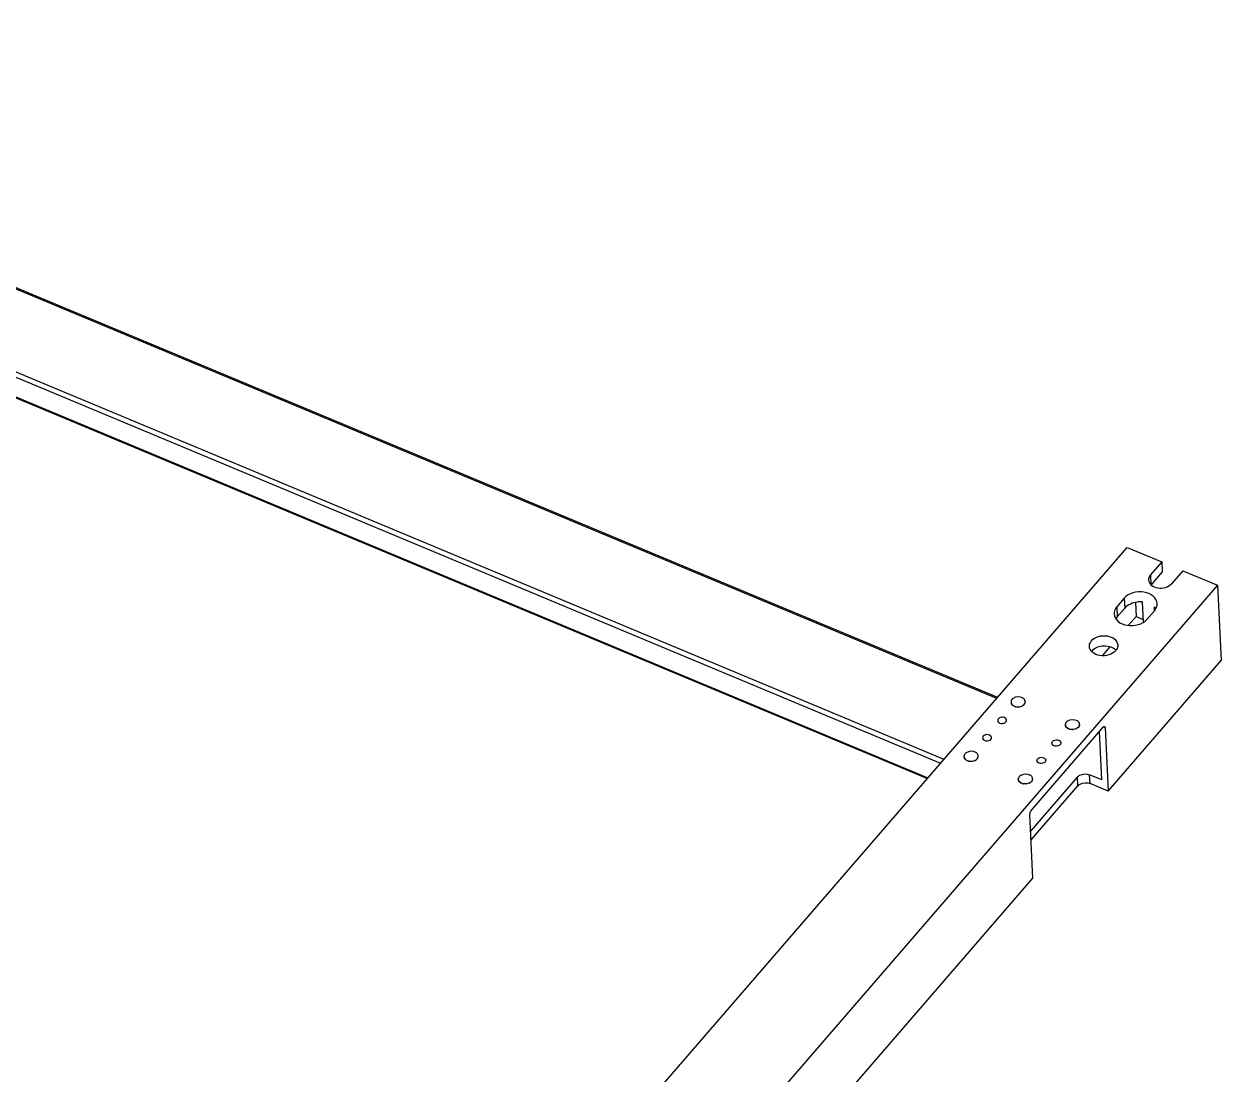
# Model space of a CAD drawing. Header units: millimetres. Extents: x 9226 to 36041, y 16031 to 21779.
# Drawn here: x 18454.4 to 18622.7, y 16849.6 to 16997.3 of the extents above; entities that cross this region are included whole.
import ezdxf

# ---------------------------------------------------------------- set-up
doc = ezdxf.new("R2010")
doc.units = ezdxf.units.MM
doc.layers.add('02___PRT_ALL_AXES', color=7, linetype='Continuous')

msp = doc.modelspace()

# ---------------------------------------------------------------- linework, layer by layer
at = {"color": 7, "linetype": 'Continuous', "lineweight": -3}
for p, q in [((18364.446, 16997.272), (18591.245, 16902.59)), ((18356.431, 16987.999), (18583.231, 16893.317)), ((18355.45, 16985.636), (18581.469, 16891.279)), ((18355.456, 16985.508), (18581.39, 16891.187)), ((18431.578, 16717.86), (18609.46, 16923.663)), ((18609.46, 16923.663), (18614.335, 16921.628)), ((18614.335, 16921.628), (18612.748, 16919.791)), ((18614.335, 16921.628), (18614.402, 16920.213)), ((18612.748, 16919.791), (18612.813, 16918.417)), ((18614.402, 16920.213), (18612.815, 16918.377)), ((18617.303, 16920.389), (18615.716, 16918.552)), ((18617.303, 16920.389), (18622.179, 16918.353)), ((18622.179, 16918.353), (18444.297, 16712.55)), ((18622.179, 16918.353), (18622.68, 16907.746)), ((18609.07, 16916.538), (18608.012, 16915.314)), ((18609.07, 16916.538), (18609.137, 16915.123)), ((18608.012, 16915.314), (18608.079, 16913.899)), ((18609.137, 16915.123), (18608.079, 16913.899)), ((18610.656, 16915.922), (18610.75, 16913.939)), ((18611.756, 16913.142), (18611.621, 16915.995)), ((18612.252, 16913.544), (18613.31, 16914.768)), ((18613.339, 16914.819), (18613.317, 16915.287)), ((18609.685, 16912.707), (18610.75, 16913.939)), ((18610.75, 16913.939), (18611.738, 16913.527)), ((18605.994, 16908.437), (18607.091, 16909.706)), ((18606.809, 16889.384), (18622.68, 16907.746)), ((18593.126, 16901.882), (18593.151, 16901.888)), ((18593.151, 16901.879), (18593.126, 16901.882)), ((18593.129, 16901.85), (18593.154, 16901.857)), ((18593.155, 16901.848), (18593.129, 16901.85)), ((18593.135, 16901.819), (18593.159, 16901.827)), ((18593.16, 16901.817), (18593.135, 16901.819)), ((18593.142, 16901.788), (18593.165, 16901.796)), ((18593.168, 16901.787), (18593.142, 16901.788)), ((18593.151, 16901.757), (18593.174, 16901.766)), ((18593.177, 16901.757), (18593.151, 16901.757)), ((18593.162, 16901.727), (18593.184, 16901.737)), ((18593.188, 16901.728), (18593.162, 16901.727)), ((18593.175, 16901.697), (18593.197, 16901.707)), ((18593.201, 16901.699), (18593.175, 16901.697)), ((18593.19, 16901.667), (18593.211, 16901.679)), ((18593.216, 16901.67), (18593.19, 16901.667)), ((18593.206, 16901.639), (18593.227, 16901.65)), ((18593.232, 16901.642), (18593.206, 16901.639)), ((18593.225, 16901.61), (18593.244, 16901.623)), ((18593.25, 16901.614), (18593.225, 16901.61)), ((18593.371, 16901.455), (18593.385, 16901.471)), ((18593.394, 16901.464), (18593.371, 16901.455)), ((18593.4, 16901.432), (18593.414, 16901.448)), ((18593.423, 16901.441), (18593.4, 16901.432)), ((18593.432, 16901.41), (18593.444, 16901.427)), ((18593.454, 16901.42), (18593.432, 16901.41)), ((18593.808, 16901.253), (18593.81, 16901.272)), ((18593.822, 16901.269), (18593.808, 16901.253)), ((18593.85, 16901.244), (18593.851, 16901.263)), ((18594.248, 16901.226), (18594.239, 16901.243)), ((18594.252, 16901.244), (18594.248, 16901.226)), ((18594.292, 16901.23), (18594.282, 16901.247)), ((18594.296, 16901.249), (18594.292, 16901.23)), ((18594.67, 16901.333), (18594.651, 16901.345)), ((18594.663, 16901.35), (18594.67, 16901.333)), ((18594.708, 16901.35), (18594.688, 16901.362)), ((18594.7, 16901.368), (18594.708, 16901.35)), ((18594.977, 16901.568), (18594.994, 16901.554)), ((18595.018, 16901.581), (18594.993, 16901.586)), ((18595.001, 16901.594), (18595.018, 16901.581)), ((18595.166, 16901.881), (18595.14, 16901.877)), ((18595.142, 16901.887), (18595.166, 16901.881)), ((18595.17, 16901.912), (18595.145, 16901.908)), ((18595.146, 16901.918), (18595.17, 16901.912)), ((18595.148, 16901.979), (18595.173, 16901.975)), ((18595.148, 16901.949), (18595.173, 16901.944)), ((18595.173, 16901.944), (18595.148, 16901.939)), ((18595.173, 16901.975), (18595.149, 16901.97)), ((18596.054, 16886.748), (18606.106, 16898.377)), ((18600.758, 16898.696), (18600.782, 16898.702)), ((18600.783, 16898.693), (18600.758, 16898.696)), ((18600.761, 16898.664), (18600.785, 16898.671)), ((18600.787, 16898.662), (18600.761, 16898.664)), ((18600.766, 16898.633), (18600.79, 16898.641)), ((18600.792, 16898.631), (18600.766, 16898.633)), ((18600.774, 16898.602), (18600.797, 16898.61)), ((18600.799, 16898.601), (18600.774, 16898.602)), ((18600.783, 16898.571), (18600.806, 16898.58)), ((18600.809, 16898.571), (18600.783, 16898.571)), ((18600.794, 16898.541), (18600.816, 16898.551)), ((18600.82, 16898.542), (18600.794, 16898.541)), ((18600.807, 16898.511), (18600.828, 16898.521)), ((18600.832, 16898.513), (18600.807, 16898.511)), ((18600.821, 16898.482), (18600.842, 16898.493)), ((18600.847, 16898.484), (18600.821, 16898.482)), ((18600.838, 16898.453), (18600.858, 16898.464)), ((18600.864, 16898.456), (18600.838, 16898.453)), ((18600.856, 16898.424), (18600.876, 16898.437)), ((18600.882, 16898.428), (18600.856, 16898.424)), ((18601.002, 16898.269), (18601.017, 16898.285)), ((18601.026, 16898.278), (18601.002, 16898.269)), ((18601.032, 16898.246), (18601.046, 16898.262)), ((18601.055, 16898.255), (18601.032, 16898.246)), ((18601.063, 16898.224), (18601.076, 16898.241)), ((18601.085, 16898.234), (18601.063, 16898.224)), ((18601.439, 16898.067), (18601.441, 16898.086)), ((18601.454, 16898.083), (18601.439, 16898.067)), ((18601.482, 16898.058), (18601.483, 16898.077)), ((18601.88, 16898.04), (18601.871, 16898.057)), ((18601.884, 16898.058), (18601.88, 16898.04)), ((18601.924, 16898.045), (18601.914, 16898.061)), ((18601.927, 16898.063), (18601.924, 16898.045)), ((18602.301, 16898.147), (18602.283, 16898.159)), ((18602.294, 16898.164), (18602.301, 16898.147)), ((18602.339, 16898.164), (18602.32, 16898.176)), ((18602.331, 16898.182), (18602.339, 16898.164)), ((18602.609, 16898.382), (18602.625, 16898.368)), ((18602.65, 16898.396), (18602.625, 16898.4)), ((18602.632, 16898.408), (18602.65, 16898.396)), ((18602.798, 16898.695), (18602.772, 16898.691)), ((18602.774, 16898.701), (18602.798, 16898.695)), ((18602.802, 16898.726), (18602.777, 16898.722)), ((18602.778, 16898.732), (18602.802, 16898.726)), ((18602.805, 16898.758), (18602.779, 16898.753)), ((18602.78, 16898.793), (18602.805, 16898.789)), ((18602.805, 16898.789), (18602.78, 16898.784)), ((18602.78, 16898.763), (18602.805, 16898.758)), ((18605.903, 16890.976), (18605.582, 16897.771)), ((18606.387, 16898.33), (18606.13, 16898.437)), ((18606.387, 16898.33), (18606.809, 16889.384)), ((18586.513, 16894.231), (18586.538, 16894.237)), ((18586.539, 16894.228), (18586.513, 16894.231)), ((18586.517, 16894.2), (18586.541, 16894.207)), ((18586.542, 16894.197), (18586.517, 16894.2)), ((18586.522, 16894.168), (18586.546, 16894.176)), ((18586.548, 16894.167), (18586.522, 16894.168)), ((18586.529, 16894.137), (18586.553, 16894.146)), ((18586.555, 16894.137), (18586.529, 16894.137)), ((18586.538, 16894.107), (18586.561, 16894.116)), ((18586.564, 16894.107), (18586.538, 16894.107)), ((18586.549, 16894.076), (18586.572, 16894.086)), ((18586.575, 16894.077), (18586.549, 16894.076)), ((18586.562, 16894.046), (18586.584, 16894.057)), ((18586.588, 16894.048), (18586.562, 16894.046)), ((18586.577, 16894.017), (18586.598, 16894.028)), ((18586.603, 16894.019), (18586.577, 16894.017)), ((18586.594, 16893.988), (18586.614, 16894)), ((18586.619, 16893.991), (18586.594, 16893.988)), ((18586.612, 16893.959), (18586.632, 16893.972)), ((18586.638, 16893.963), (18586.612, 16893.959)), ((18586.758, 16893.804), (18586.773, 16893.82)), ((18586.781, 16893.813), (18586.758, 16893.804)), ((18586.788, 16893.782), (18586.801, 16893.797)), ((18586.811, 16893.791), (18586.788, 16893.782)), ((18586.819, 16893.76), (18586.832, 16893.776)), ((18586.841, 16893.77), (18586.819, 16893.76)), ((18587.195, 16893.603), (18587.197, 16893.621)), ((18587.21, 16893.618), (18587.195, 16893.603)), ((18587.238, 16893.594), (18587.238, 16893.612)), ((18587.635, 16893.575), (18587.626, 16893.592)), ((18587.64, 16893.593), (18587.635, 16893.575)), ((18587.68, 16893.58), (18587.67, 16893.596)), ((18587.683, 16893.598), (18587.68, 16893.58)), ((18588.057, 16893.682), (18588.038, 16893.694)), ((18588.05, 16893.7), (18588.057, 16893.682)), ((18588.095, 16893.7), (18588.076, 16893.711)), ((18588.087, 16893.717), (18588.095, 16893.7)), ((18588.364, 16893.917), (18588.381, 16893.904)), ((18588.406, 16893.931), (18588.381, 16893.936)), ((18588.388, 16893.944), (18588.406, 16893.931)), ((18588.553, 16894.23), (18588.528, 16894.227)), ((18588.529, 16894.236), (18588.553, 16894.23)), ((18588.558, 16894.261), (18588.532, 16894.258)), ((18588.533, 16894.267), (18588.558, 16894.261)), ((18588.535, 16894.298), (18588.56, 16894.293)), ((18588.56, 16894.293), (18588.535, 16894.288)), ((18588.536, 16894.329), (18588.561, 16894.325)), ((18588.561, 16894.325), (18588.536, 16894.319)), ((18594.145, 16891.045), (18594.17, 16891.051)), ((18594.17, 16891.042), (18594.145, 16891.045)), ((18594.148, 16891.014), (18594.173, 16891.021)), ((18594.174, 16891.011), (18594.148, 16891.014)), ((18594.154, 16890.982), (18594.177, 16890.99)), ((18594.179, 16890.981), (18594.154, 16890.982)), ((18595.916, 16883.761), (18602.486, 16891.361)), ((18596.185, 16891.044), (18596.159, 16891.041)), ((18596.161, 16891.05), (18596.185, 16891.044)), ((18596.189, 16891.076), (18596.164, 16891.072)), ((18596.165, 16891.081), (18596.189, 16891.076)), ((18596.167, 16891.143), (18596.192, 16891.139)), ((18596.192, 16891.139), (18596.167, 16891.133)), ((18596.167, 16891.112), (18596.192, 16891.107)), ((18596.192, 16891.107), (18596.167, 16891.102)), ((18602.544, 16890.124), (18602.486, 16891.361)), ((18605.903, 16890.976), (18604.207, 16891.684)), ((18604.265, 16890.446), (18604.207, 16891.684)), ((18594.161, 16890.951), (18594.184, 16890.96)), ((18594.187, 16890.951), (18594.161, 16890.951)), ((18594.17, 16890.921), (18594.193, 16890.93)), ((18594.196, 16890.921), (18594.17, 16890.921)), ((18594.181, 16890.89), (18594.203, 16890.9)), ((18594.207, 16890.891), (18594.181, 16890.89)), ((18594.194, 16890.86), (18594.216, 16890.871)), ((18594.22, 16890.862), (18594.194, 16890.86)), ((18594.209, 16890.831), (18594.23, 16890.842)), ((18594.234, 16890.833), (18594.209, 16890.831)), ((18594.225, 16890.802), (18594.246, 16890.814)), ((18594.251, 16890.805), (18594.225, 16890.802)), ((18594.244, 16890.774), (18594.263, 16890.786)), ((18594.269, 16890.777), (18594.244, 16890.774)), ((18594.389, 16890.618), (18594.404, 16890.634)), ((18594.413, 16890.627), (18594.389, 16890.618)), ((18594.419, 16890.596), (18594.433, 16890.611)), ((18594.442, 16890.605), (18594.419, 16890.596)), ((18594.45, 16890.574), (18594.463, 16890.59)), ((18594.473, 16890.584), (18594.45, 16890.574)), ((18594.827, 16890.417), (18594.829, 16890.435)), ((18594.841, 16890.432), (18594.827, 16890.417)), ((18594.869, 16890.408), (18594.87, 16890.426)), ((18595.267, 16890.389), (18595.258, 16890.406)), ((18595.271, 16890.407), (18595.267, 16890.389)), ((18595.311, 16890.394), (18595.301, 16890.41)), ((18595.314, 16890.412), (18595.311, 16890.394)), ((18595.689, 16890.496), (18595.67, 16890.509)), ((18595.682, 16890.514), (18595.689, 16890.496)), ((18595.727, 16890.514), (18595.707, 16890.525)), ((18595.719, 16890.531), (18595.727, 16890.514)), ((18595.975, 16882.523), (18602.544, 16890.124)), ((18595.996, 16890.731), (18596.013, 16890.718)), ((18596.037, 16890.745), (18596.012, 16890.75)), ((18596.019, 16890.758), (18596.037, 16890.745)), ((18606.809, 16889.384), (18604.265, 16890.446)), ((18596.229, 16877.143), (18595.807, 16886.089)), ((18469.926, 16731.015), (18596.229, 16877.143))]:
    msp.add_line(p, q, dxfattribs=at)
for centre, radius, start, end in [((18593.649, 16901.921), 0.499, 182.70362, 183.76088), ((18593.65, 16901.921), 0.5, 184.8492, 187.29639), ((18593.654, 16901.921), 0.504, 188.38093, 190.81467), ((18593.661, 16901.923), 0.511, 191.8912, 194.30267), ((18593.67, 16901.925), 0.521, 195.36738, 197.74841), ((18593.682, 16901.929), 0.534, 198.79784, 201.14111), ((18593.697, 16901.935), 0.549, 202.1722, 204.47138), ((18593.711, 16901.941), 0.565, 205.47861, 206.83612), ((18593.717, 16901.945), 0.572, 206.83527, 207.72776), ((18593.732, 16901.953), 0.588, 208.7186, 210.91499), ((18593.752, 16901.965), 0.612, 211.8776, 214.01752), ((18593.773, 16901.979), 0.638, 214.95446, 217.03592), ((18593.89, 16902.091), 0.8, 229.05897, 230.84816), ((18593.914, 16902.12), 0.838, 231.6298, 233.36487), ((18593.937, 16902.152), 0.877, 234.12298, 235.80633), ((18593.959, 16902.185), 0.917, 236.54202, 238.17627), ((18593.98, 16902.219), 0.957, 238.89076, 240.47866), ((18594, 16902.255), 0.998, 241.17321, 242.71763), ((18594.076, 16902.435), 1.193, 251.73773, 253.1084), ((18594.086, 16902.469), 1.228, 253.71038, 255.05484), ((18594.094, 16902.5), 1.261, 255.6458, 256.96677), ((18594.101, 16902.53), 1.292, 257.5479, 258.84803), ((18594.106, 16902.557), 1.319, 259.42051, 260.70241), ((18594.116, 16902.651), 1.414, 273.77358, 274.99767), ((18594.116, 16902.647), 1.41, 275.54156, 276.02699), ((18594.116, 16902.644), 1.407, 276.02689, 276.76898), ((18594.118, 16902.636), 1.398, 277.31431, 278.54755), ((18594.12, 16902.622), 1.385, 279.09621, 280.33757), ((18594.161, 16902.475), 1.232, 290.16876, 291.51087), ((18594.174, 16902.443), 1.197, 292.11175, 293.47981), ((18594.188, 16902.412), 1.163, 294.09372, 295.22009), ((18594.194, 16902.4), 1.15, 295.2217, 295.49213), ((18594.206, 16902.375), 1.122, 296.11598, 297.54432), ((18594.224, 16902.34), 1.082, 298.18534, 299.64813), ((18594.244, 16902.305), 1.042, 300.30508, 301.80523), ((18594.266, 16902.271), 1.002, 302.47941, 304.01984), ((18594.338, 16902.174), 0.881, 309.37205, 311.05061), ((18594.364, 16902.145), 0.842, 311.80653, 313.53657), ((18594.39, 16902.117), 0.804, 314.31592, 316.09986), ((18594.411, 16902.098), 0.776, 316.90799, 317.51696), ((18594.42, 16902.089), 0.763, 317.51532, 318.74638), ((18594.443, 16902.069), 0.733, 319.57273, 321.47043), ((18594.469, 16902.049), 0.7, 322.32554, 324.28222), ((18594.614, 16901.974), 0.535, 343.94598, 346.28531), ((18594.626, 16901.971), 0.522, 347.33311, 349.71085), ((18594.634, 16901.969), 0.515, 350.77638, 351.22984), ((18594.637, 16901.969), 0.512, 351.22848, 353.18406), ((18594.644, 16901.968), 0.505, 354.25872, 356.69071), ((18594.65, 16901.968), 0.499, 1.30915, 2.70358), ((18594.648, 16901.968), 0.5, 357.77466, 0.22096), ((18601.28, 16898.735), 0.499, 182.70362, 183.76088), ((18601.281, 16898.735), 0.5, 184.8492, 187.29639), ((18601.286, 16898.735), 0.504, 188.38093, 190.81467), ((18601.292, 16898.737), 0.511, 191.8912, 194.30267), ((18601.302, 16898.739), 0.521, 195.36738, 197.74841), ((18601.314, 16898.743), 0.534, 198.79784, 201.14111), ((18601.328, 16898.749), 0.549, 202.1722, 204.47138), ((18601.342, 16898.756), 0.565, 205.47862, 206.84243), ((18601.348, 16898.759), 0.572, 206.84156, 207.72775), ((18601.363, 16898.767), 0.588, 208.7186, 210.91499), ((18601.383, 16898.779), 0.612, 211.8776, 214.01752), ((18601.405, 16898.794), 0.638, 214.95446, 217.03592), ((18601.522, 16898.905), 0.8, 229.05897, 230.84816), ((18601.546, 16898.935), 0.838, 231.6298, 233.36487), ((18601.569, 16898.966), 0.877, 234.12298, 235.80633), ((18601.591, 16898.999), 0.917, 236.54202, 238.17627), ((18601.612, 16899.033), 0.957, 238.89076, 240.47866), ((18601.632, 16899.069), 0.998, 241.17321, 242.71763), ((18601.708, 16899.249), 1.193, 251.73773, 253.1084), ((18601.718, 16899.283), 1.228, 253.71038, 255.05484), ((18601.726, 16899.315), 1.261, 255.6458, 256.96677), ((18601.733, 16899.344), 1.292, 257.5479, 258.84803), ((18601.738, 16899.371), 1.319, 259.42051, 260.70241), ((18601.747, 16899.465), 1.414, 273.77358, 274.99767), ((18601.748, 16899.461), 1.41, 275.54156, 276.02977), ((18601.748, 16899.458), 1.407, 276.02968, 276.76898), ((18601.749, 16899.45), 1.398, 277.31431, 278.54755), ((18601.751, 16899.436), 1.385, 279.09621, 280.33757), ((18601.793, 16899.289), 1.232, 290.16876, 291.51087), ((18601.806, 16899.257), 1.197, 292.11175, 293.47981), ((18601.82, 16899.226), 1.163, 294.0937, 295.22513), ((18601.825, 16899.214), 1.149, 295.22676, 295.49214), ((18601.837, 16899.189), 1.122, 296.11598, 297.54432), ((18601.856, 16899.154), 1.082, 298.18534, 299.64813), ((18601.876, 16899.119), 1.042, 300.30508, 301.80523), ((18601.898, 16899.085), 1.002, 302.47941, 304.01984), ((18601.97, 16898.988), 0.881, 309.37205, 311.05061), ((18601.996, 16898.959), 0.842, 311.80653, 313.53657), ((18602.022, 16898.931), 0.804, 314.31592, 316.09986), ((18602.042, 16898.912), 0.776, 316.90799, 317.51696), ((18602.051, 16898.903), 0.763, 317.51532, 318.74638), ((18602.075, 16898.884), 0.733, 319.57273, 321.47043), ((18602.1, 16898.863), 0.7, 322.32554, 324.28222), ((18602.245, 16898.788), 0.535, 343.94598, 346.28531), ((18602.258, 16898.785), 0.522, 347.33311, 349.71085), ((18602.269, 16898.783), 0.512, 351.24568, 353.18409), ((18602.266, 16898.783), 0.515, 350.77638, 351.24701), ((18602.275, 16898.782), 0.505, 354.25872, 356.69071), ((18602.281, 16898.782), 0.499, 1.30915, 2.70358), ((18602.28, 16898.782), 0.5, 357.77466, 0.22096), ((18588.037, 16894.317), 0.499, 1.30915, 2.70358), ((18587.036, 16894.27), 0.499, 182.70362, 183.76088), ((18587.037, 16894.27), 0.5, 184.8492, 187.29639), ((18587.041, 16894.271), 0.504, 188.38093, 190.81467), ((18587.048, 16894.272), 0.511, 191.8912, 194.30267), ((18587.058, 16894.275), 0.521, 195.36738, 197.74841), ((18587.07, 16894.279), 0.534, 198.79784, 201.14111), ((18587.084, 16894.284), 0.549, 202.1722, 204.47138), ((18587.098, 16894.291), 0.565, 205.47861, 206.83612), ((18587.104, 16894.294), 0.572, 206.83527, 207.72776), ((18587.119, 16894.302), 0.588, 208.7186, 210.91499), ((18587.139, 16894.314), 0.612, 211.8776, 214.01752), ((18587.16, 16894.329), 0.638, 214.95446, 217.03592), ((18587.278, 16894.44), 0.8, 229.05897, 230.84816), ((18587.301, 16894.47), 0.838, 231.6298, 233.36487), ((18587.324, 16894.501), 0.877, 234.12298, 235.80633), ((18587.347, 16894.534), 0.917, 236.54202, 238.17627), ((18587.368, 16894.569), 0.957, 238.89076, 240.47866), ((18587.388, 16894.604), 0.998, 241.17321, 242.71763), ((18587.463, 16894.784), 1.193, 251.73773, 253.1084), ((18587.473, 16894.818), 1.228, 253.71038, 255.05484), ((18587.482, 16894.85), 1.261, 255.6458, 256.96677), ((18587.488, 16894.879), 1.292, 257.5479, 258.84803), ((18587.494, 16894.907), 1.319, 259.42051, 260.70241), ((18587.503, 16895.001), 1.414, 273.77358, 274.99767), ((18587.503, 16894.996), 1.41, 275.54156, 276.02699), ((18587.504, 16894.994), 1.407, 276.02689, 276.76898), ((18587.505, 16894.985), 1.398, 277.31431, 278.54755), ((18587.507, 16894.971), 1.385, 279.09621, 280.33757), ((18587.549, 16894.825), 1.232, 290.16876, 291.51087), ((18587.562, 16894.792), 1.197, 292.11175, 293.47981), ((18587.575, 16894.761), 1.163, 294.09372, 295.22009), ((18587.581, 16894.749), 1.15, 295.2217, 295.49213), ((18587.593, 16894.724), 1.122, 296.11598, 297.54432), ((18587.612, 16894.689), 1.082, 298.18534, 299.64813), ((18587.632, 16894.655), 1.042, 300.30508, 301.80523), ((18587.653, 16894.62), 1.002, 302.47941, 304.01984), ((18587.725, 16894.523), 0.881, 309.37205, 311.05061), ((18587.751, 16894.494), 0.842, 311.80653, 313.53657), ((18587.778, 16894.467), 0.804, 314.31592, 316.09986), ((18587.798, 16894.447), 0.776, 316.90799, 317.51696), ((18587.807, 16894.439), 0.763, 317.51532, 318.74638), ((18587.83, 16894.419), 0.733, 319.57273, 321.47043), ((18587.856, 16894.399), 0.7, 322.32554, 324.28222), ((18588.001, 16894.323), 0.535, 343.94598, 346.28531), ((18588.014, 16894.32), 0.522, 347.33311, 349.71085), ((18588.021, 16894.319), 0.515, 350.77638, 351.22984), ((18588.024, 16894.318), 0.512, 351.22848, 353.18406), ((18588.031, 16894.318), 0.505, 354.25872, 356.69071), ((18588.035, 16894.317), 0.5, 357.77466, 0.22096), ((18594.667, 16891.084), 0.499, 182.70362, 183.76088), ((18594.669, 16891.084), 0.5, 184.8492, 187.29639), ((18594.673, 16891.085), 0.504, 188.38093, 190.81467), ((18594.68, 16891.086), 0.511, 191.8912, 194.30267), ((18595.633, 16891.137), 0.535, 343.94598, 346.28531), ((18595.645, 16891.134), 0.522, 347.33311, 349.71085), ((18595.653, 16891.133), 0.515, 350.77638, 351.24701), ((18595.656, 16891.132), 0.512, 351.24568, 353.18409), ((18595.663, 16891.132), 0.505, 354.25872, 356.69071), ((18595.669, 16891.131), 0.499, 1.30915, 2.70358), ((18595.667, 16891.131), 0.5, 357.77466, 0.22096), ((18594.689, 16891.089), 0.521, 195.36738, 197.74841), ((18594.701, 16891.093), 0.534, 198.79784, 201.14111), ((18594.716, 16891.098), 0.549, 202.1722, 204.47138), ((18594.73, 16891.105), 0.565, 205.47862, 206.84243), ((18594.736, 16891.108), 0.572, 206.84156, 207.72775), ((18594.75, 16891.116), 0.588, 208.7186, 210.91499), ((18594.77, 16891.128), 0.612, 211.8776, 214.01752), ((18594.792, 16891.143), 0.638, 214.95446, 217.03592), ((18594.909, 16891.254), 0.8, 229.05897, 230.84816), ((18594.933, 16891.284), 0.838, 231.6298, 233.36487), ((18594.956, 16891.315), 0.877, 234.12298, 235.80633), ((18594.978, 16891.348), 0.917, 236.54202, 238.17627), ((18594.999, 16891.383), 0.957, 238.89076, 240.47866), ((18595.019, 16891.418), 0.998, 241.17321, 242.71763), ((18595.095, 16891.598), 1.193, 251.73773, 253.1084), ((18595.105, 16891.632), 1.228, 253.71038, 255.05484), ((18595.113, 16891.664), 1.261, 255.6458, 256.96677), ((18595.12, 16891.694), 1.292, 257.5479, 258.84803), ((18595.125, 16891.721), 1.319, 259.42051, 260.70241), ((18595.135, 16891.815), 1.414, 273.77358, 274.99767), ((18595.135, 16891.81), 1.41, 275.54156, 276.02977), ((18595.135, 16891.808), 1.407, 276.02968, 276.76898), ((18595.136, 16891.799), 1.398, 277.31431, 278.54755), ((18595.139, 16891.786), 1.385, 279.09621, 280.33757), ((18595.18, 16891.639), 1.232, 290.16876, 291.51087), ((18595.193, 16891.606), 1.197, 292.11175, 293.47981), ((18595.207, 16891.575), 1.163, 294.0937, 295.22513), ((18595.213, 16891.563), 1.149, 295.22676, 295.49214), ((18595.225, 16891.538), 1.122, 296.11598, 297.54432), ((18595.243, 16891.503), 1.082, 298.18534, 299.64813), ((18595.263, 16891.469), 1.042, 300.30508, 301.80523), ((18595.285, 16891.434), 1.002, 302.47941, 304.01984), ((18595.357, 16891.337), 0.881, 309.37205, 311.05061), ((18595.383, 16891.308), 0.842, 311.80653, 313.53657), ((18595.409, 16891.281), 0.804, 314.31592, 316.09986), ((18595.429, 16891.261), 0.776, 316.90799, 317.51696), ((18595.439, 16891.253), 0.763, 317.51532, 318.74638), ((18595.462, 16891.233), 0.733, 319.57273, 321.47043), ((18595.488, 16891.213), 0.7, 322.32554, 324.28222)]:
    msp.add_arc(centre, radius, start, end, dxfattribs=at)
for points, knots in [([(18612.748, 16919.791), (18612.704, 16919.74), (18612.553, 16919.537), (18612.475, 16919.275), (18612.484, 16919.089)], [0, 0, 0, 0, 0.2670869, 1, 1, 1, 1]), ([(18612.484, 16919.089), (18612.497, 16918.819), (18612.851, 16918.236), (18613.804, 16917.89), (18614.853, 16917.946), (18615.501, 16918.303), (18615.716, 16918.552)], [0, 0, 0, 0, 0.2082914, 0.4651937, 0.7465211, 1, 1, 1, 1]), ([(18613.688, 16915.771), (18613.669, 16916.157), (18613.163, 16916.989), (18611.802, 16917.484), (18610.303, 16917.404), (18609.378, 16916.894), (18609.07, 16916.538)], [0, 0, 0, 0, 0.2083059, 0.4651941, 0.7465445, 1, 1, 1, 1]), ([(18608.012, 16915.314), (18607.949, 16915.24), (18607.733, 16914.95), (18607.623, 16914.576), (18607.635, 16914.311)], [0, 0, 0, 0, 0.2673484, 1, 1, 1, 1]), ([(18611.621, 16915.995), (18611.381, 16916.014), (18610.492, 16915.996), (18609.564, 16915.617), (18609.137, 16915.123)], [0, 0, 0, 0, 0.2692552, 1, 1, 1, 1]), ([(18613.31, 16914.768), (18613.373, 16914.841), (18613.589, 16915.131), (18613.7, 16915.506), (18613.688, 16915.771)], [0, 0, 0, 0, 0.2673484, 1, 1, 1, 1]), ([(18607.635, 16914.311), (18607.653, 16913.924), (18608.16, 16913.092), (18609.52, 16912.597), (18611.02, 16912.678), (18611.944, 16913.188), (18612.252, 16913.544)], [0, 0, 0, 0, 0.2083059, 0.4651941, 0.7465445, 1, 1, 1, 1]), ([(18606.106, 16898.377), (18606.123, 16898.398), (18606.176, 16898.453), (18606.266, 16898.506), (18606.315, 16898.485)], [0, 0, 0, 0, 0.3379084, 1, 1, 1, 1]), ([(18606.315, 16898.485), (18606.352, 16898.47), (18606.38, 16898.405), (18606.386, 16898.349), (18606.387, 16898.33)], [0, 0, 0, 0, 0.6777939, 1, 1, 1, 1]), ([(18602.486, 16891.361), (18602.578, 16891.468), (18603.071, 16891.834), (18603.78, 16891.862), (18604.207, 16891.684)], [0, 0, 0, 0, 0.2332454, 1, 1, 1, 1]), ([(18602.544, 16890.124), (18602.636, 16890.23), (18603.129, 16890.597), (18603.838, 16890.624), (18604.265, 16890.446)], [0, 0, 0, 0, 0.2332454, 1, 1, 1, 1]), ([(18595.807, 16886.089), (18595.804, 16886.142), (18595.832, 16886.379), (18595.934, 16886.609), (18596.054, 16886.748)], [0, 0, 0, 0, 0.2233808, 1, 1, 1, 1])]:
    msp.add_open_spline(points, degree=3, knots=knots, dxfattribs=at)
for points in [[(18613.499, 16915.071), (18613.445, 16915.148), (18613.384, 16915.22), (18613.317, 16915.287)], [(18608.079, 16913.899), (18608, 16913.807), (18607.929, 16913.707), (18607.871, 16913.6)]]:
    msp.add_open_spline(points, degree=3, dxfattribs=at)
at = {"layer": '02___PRT_ALL_AXES', "color": 7, "linetype": 'Continuous', "lineweight": -3}
for p, q in [((18364.322, 16997.128), (18591.121, 16902.447)), ((18356.916, 16988.56), (18583.715, 16893.878)), ((18602.485, 16899.276), (18602.575, 16899.206)), ((18595.872, 16891.626), (18595.962, 16891.555))]:
    msp.add_line(p, q, dxfattribs=at)
for centre, radius, start, end in [((18605.622, 16908.193), 1.436, 139.14777, 142.94234), ((18593.65, 16901.921), 0.5, 171.15205, 177.58743), ((18593.648, 16901.921), 0.498, 177.59256, 182.73221), ((18593.653, 16901.921), 0.503, 182.74417, 191.24952), ((18593.664, 16901.918), 0.515, 166.76129, 171.1431), ((18593.667, 16901.924), 0.518, 191.25276, 198.4522), ((18593.702, 16901.909), 0.553, 158.01206, 166.69969), ((18593.691, 16901.932), 0.543, 198.47129, 206.91711), ((18594.01, 16901.65), 0.962, 125.12994, 127.52748), ((18594.096, 16902.506), 1.267, 256.96049, 258.8102), ((18594.201, 16902.383), 1.131, 294.19616, 296.19756), ((18594.329, 16901.687), 0.936, 57.72933, 59.98485), ((18594.435, 16901.829), 0.759, 45.06242, 47.92357), ((18594.465, 16901.859), 0.717, 40.80384, 45.07563), ((18594.605, 16901.955), 0.545, 21.49673, 24.96055), ((18594.618, 16901.96), 0.532, 17.9648, 21.49619), ((18594.632, 16901.965), 0.516, 10.61298, 17.98091), ((18594.635, 16901.97), 0.514, 347.06197, 351.14525), ((18594.646, 16901.967), 0.502, 2.74188, 10.60648), ((18594.649, 16901.968), 0.5, 351.14987, 358.8357), ((18594.65, 16901.968), 0.498, 358.84196, 2.73198), ((18601.279, 16898.735), 0.498, 177.59256, 182.73221), ((18601.281, 16898.735), 0.5, 171.15205, 177.58743), ((18601.284, 16898.735), 0.503, 182.74417, 191.24952), ((18601.296, 16898.732), 0.515, 166.76129, 171.1431), ((18601.299, 16898.738), 0.518, 191.25276, 198.4522), ((18601.323, 16898.726), 0.542, 161.35381, 166.75054), ((18601.323, 16898.746), 0.543, 198.47129, 206.91711), ((18601.349, 16898.717), 0.57, 158.06664, 161.37), ((18601.642, 16898.464), 0.962, 125.12994, 127.52748), ((18601.727, 16899.32), 1.267, 256.96049, 258.8102), ((18601.832, 16899.197), 1.131, 294.19616, 296.19756), ((18601.975, 16898.525), 0.908, 55.83765, 59.12823), ((18602.066, 16898.643), 0.759, 45.06242, 47.92357), ((18602.096, 16898.673), 0.717, 40.80384, 45.07563), ((18602.237, 16898.769), 0.545, 21.49673, 24.96055), ((18602.249, 16898.774), 0.532, 17.9648, 21.49619), ((18602.264, 16898.779), 0.516, 10.61298, 17.98091), ((18602.266, 16898.784), 0.514, 347.06197, 351.14525), ((18602.278, 16898.781), 0.502, 2.74188, 10.60648), ((18602.28, 16898.782), 0.5, 351.14987, 358.8357), ((18602.282, 16898.782), 0.498, 358.84196, 2.73198), ((18587.037, 16894.27), 0.5, 171.15205, 177.58743), ((18587.052, 16894.268), 0.515, 166.76129, 171.1431), ((18587.089, 16894.258), 0.553, 158.01206, 166.69969), ((18587.398, 16893.999), 0.962, 125.12994, 127.52748), ((18587.716, 16894.037), 0.936, 57.72933, 59.98485), ((18587.822, 16894.178), 0.759, 45.06242, 47.92357), ((18587.852, 16894.208), 0.717, 40.80384, 45.07563), ((18587.993, 16894.305), 0.545, 21.49673, 24.96055), ((18588.005, 16894.309), 0.532, 17.9648, 21.49619), ((18588.02, 16894.314), 0.516, 10.61298, 17.98091), ((18588.033, 16894.317), 0.502, 2.74188, 10.60648), ((18588.038, 16894.317), 0.498, 358.84196, 2.73198), ((18587.035, 16894.27), 0.498, 177.59256, 182.73221), ((18587.04, 16894.271), 0.503, 182.74417, 191.24952), ((18587.054, 16894.273), 0.518, 191.25276, 198.4522), ((18587.078, 16894.282), 0.543, 198.47129, 206.91711), ((18587.483, 16894.855), 1.267, 256.96049, 258.8102), ((18587.588, 16894.732), 1.131, 294.19616, 296.19756), ((18588.022, 16894.319), 0.514, 347.06197, 351.14525), ((18588.036, 16894.317), 0.5, 351.14987, 358.8357), ((18594.669, 16891.084), 0.5, 171.15205, 177.58743), ((18594.667, 16891.084), 0.498, 177.59256, 182.73221), ((18594.671, 16891.085), 0.503, 182.74417, 191.24952), ((18594.683, 16891.082), 0.515, 166.76129, 171.1431), ((18594.686, 16891.088), 0.518, 191.25276, 198.4522), ((18594.71, 16891.075), 0.542, 161.35381, 166.75054), ((18594.736, 16891.067), 0.57, 158.06664, 161.37), ((18595.029, 16890.813), 0.962, 125.12994, 127.52748), ((18595.363, 16890.874), 0.908, 55.83765, 59.12823), ((18595.454, 16890.992), 0.759, 45.06242, 47.92357), ((18595.483, 16891.022), 0.717, 40.80384, 45.07563), ((18595.624, 16891.119), 0.545, 21.49673, 24.96055), ((18595.636, 16891.123), 0.532, 17.9648, 21.49619), ((18595.651, 16891.128), 0.516, 10.61298, 17.98091), ((18595.654, 16891.133), 0.514, 347.06197, 351.14525), ((18595.665, 16891.131), 0.502, 2.74188, 10.60648), ((18595.668, 16891.131), 0.5, 351.14987, 358.8357), ((18595.669, 16891.131), 0.498, 358.84196, 2.73198), ((18594.71, 16891.096), 0.543, 198.47129, 206.91711), ((18595.114, 16891.669), 1.267, 256.96049, 258.8102), ((18595.22, 16891.546), 1.131, 294.19616, 296.19756)]:
    msp.add_arc(centre, radius, start, end, dxfattribs=at)
for points, knots in [([(18604.469, 16910.546), (18604.715, 16910.831), (18605.455, 16911.239), (18606.654, 16911.303), (18607.743, 16910.907), (18608.148, 16910.242), (18608.162, 16909.932)], [0, 0, 0, 0, 0.2534557, 0.5348061, 0.7916943, 1, 1, 1, 1]), ([(18604.167, 16909.744), (18604.157, 16909.956), (18604.246, 16910.255), (18604.418, 16910.488), (18604.469, 16910.546)], [0, 0, 0, 0, 0.7326516, 1, 1, 1, 1]), ([(18607.861, 16909.13), (18607.614, 16908.845), (18606.875, 16908.437), (18605.675, 16908.373), (18604.587, 16908.769), (18604.181, 16909.435), (18604.167, 16909.744)], [0, 0, 0, 0, 0.2534555, 0.5348059, 0.7916941, 1, 1, 1, 1]), ([(18604.536, 16909.132), (18604.878, 16909.529), (18605.964, 16909.979), (18607.1, 16909.793), (18607.568, 16909.506)], [0, 0, 0, 0, 0.4887482, 1, 1, 1, 1]), ([(18608.162, 16909.932), (18608.172, 16909.721), (18608.084, 16909.421), (18607.911, 16909.189), (18607.861, 16909.13)], [0, 0, 0, 0, 0.7326474, 1, 1, 1, 1]), ([(18592.525, 16899.373), (18592.52, 16899.469), (18592.394, 16899.677), (18592.054, 16899.801), (18591.679, 16899.781), (18591.448, 16899.653), (18591.371, 16899.564)], [0, 0, 0, 0, 0.2082914, 0.4651709, 0.7464894, 1, 1, 1, 1]), ([(18591.276, 16899.314), (18591.281, 16899.217), (18591.408, 16899.009), (18591.748, 16898.885), (18592.123, 16898.905), (18592.354, 16899.033), (18592.431, 16899.122)], [0, 0, 0, 0, 0.2082914, 0.4651709, 0.7464894, 1, 1, 1, 1]), ([(18589.16, 16896.865), (18589.165, 16896.769), (18589.292, 16896.561), (18589.632, 16896.437), (18590.007, 16896.457), (18590.238, 16896.585), (18590.315, 16896.674)], [0, 0, 0, 0, 0.2082914, 0.4651709, 0.7464894, 1, 1, 1, 1]), ([(18590.409, 16896.924), (18590.404, 16897.021), (18590.278, 16897.229), (18589.938, 16897.353), (18589.563, 16897.333), (18589.332, 16897.205), (18589.255, 16897.116)], [0, 0, 0, 0, 0.2082914, 0.4651709, 0.7464894, 1, 1, 1, 1]), ([(18600.062, 16895.936), (18599.985, 16895.847), (18599.754, 16895.719), (18599.379, 16895.699), (18599.039, 16895.823), (18598.913, 16896.031), (18598.908, 16896.128)], [0, 0, 0, 0, 0.2535106, 0.5348291, 0.7917086, 1, 1, 1, 1]), ([(18599.002, 16896.378), (18599.079, 16896.467), (18599.311, 16896.595), (18599.685, 16896.615), (18600.026, 16896.491), (18600.152, 16896.283), (18600.157, 16896.187)], [0, 0, 0, 0, 0.2535106, 0.5348291, 0.7917086, 1, 1, 1, 1]), ([(18597.946, 16893.488), (18597.869, 16893.399), (18597.638, 16893.271), (18597.263, 16893.251), (18596.923, 16893.375), (18596.797, 16893.583), (18596.792, 16893.679)], [0, 0, 0, 0, 0.2535106, 0.5348291, 0.7917086, 1, 1, 1, 1]), ([(18596.886, 16893.93), (18596.963, 16894.019), (18597.194, 16894.147), (18597.569, 16894.167), (18597.909, 16894.043), (18598.036, 16893.835), (18598.041, 16893.738)], [0, 0, 0, 0, 0.2535106, 0.5348291, 0.7917086, 1, 1, 1, 1])]:
    msp.add_open_spline(points, degree=3, knots=knots, dxfattribs=at)
for points in [[(18607.568, 16909.506), (18607.698, 16909.427), (18607.82, 16909.33), (18607.922, 16909.218)], [(18593.301, 16902.298), (18593.254, 16902.244), (18593.215, 16902.182), (18593.189, 16902.116)], [(18593.207, 16901.686), (18593.26, 16901.582), (18593.347, 16901.492), (18593.445, 16901.426)], [(18593.424, 16902.413), (18593.38, 16902.379), (18593.338, 16902.341), (18593.301, 16902.298)], [(18593.445, 16901.426), (18593.554, 16901.352), (18593.681, 16901.301), (18593.81, 16901.272)], [(18594.797, 16902.498), (18594.41, 16902.721), (18593.822, 16902.695), (18593.456, 16902.437)], [(18593.85, 16901.263), (18594.118, 16901.21), (18594.415, 16901.239), (18594.664, 16901.351)], [(18594.7, 16901.368), (18594.811, 16901.422), (18594.916, 16901.497), (18594.997, 16901.59)], [(18594.943, 16902.392), (18594.908, 16902.424), (18594.869, 16902.453), (18594.829, 16902.479)], [(18594.997, 16901.59), (18595.062, 16901.666), (18595.113, 16901.758), (18595.136, 16901.855)], [(18595.1, 16902.185), (18595.076, 16902.236), (18595.044, 16902.284), (18595.007, 16902.327)], [(18591.371, 16899.564), (18591.312, 16899.497), (18591.272, 16899.403), (18591.276, 16899.314)], [(18601.088, 16899.251), (18601.457, 16899.511), (18602.054, 16899.536), (18602.441, 16899.304)], [(18592.431, 16899.122), (18592.489, 16899.189), (18592.529, 16899.283), (18592.525, 16899.373)], [(18600.82, 16898.93), (18600.847, 16898.996), (18600.886, 16899.058), (18600.933, 16899.112)], [(18601.076, 16898.24), (18600.979, 16898.306), (18600.892, 16898.396), (18600.838, 16898.501)], [(18600.933, 16899.112), (18600.969, 16899.155), (18601.011, 16899.193), (18601.056, 16899.227)], [(18601.441, 16898.086), (18601.313, 16898.115), (18601.186, 16898.166), (18601.076, 16898.24)], [(18602.296, 16898.165), (18602.047, 16898.053), (18601.749, 16898.024), (18601.481, 16898.077)], [(18602.629, 16898.404), (18602.548, 16898.311), (18602.443, 16898.236), (18602.332, 16898.182)], [(18602.767, 16898.669), (18602.745, 16898.572), (18602.694, 16898.48), (18602.629, 16898.404)], [(18602.639, 16899.141), (18602.675, 16899.098), (18602.707, 16899.051), (18602.731, 16898.999)], [(18589.255, 16897.116), (18589.196, 16897.049), (18589.156, 16896.955), (18589.16, 16896.865)], [(18590.315, 16896.674), (18590.373, 16896.741), (18590.413, 16896.835), (18590.409, 16896.924)], [(18598.908, 16896.128), (18598.904, 16896.217), (18598.944, 16896.311), (18599.002, 16896.378)], [(18600.157, 16896.187), (18600.161, 16896.097), (18600.121, 16896.003), (18600.062, 16895.936)], [(18586.688, 16894.648), (18586.642, 16894.594), (18586.602, 16894.532), (18586.576, 16894.466)], [(18586.811, 16894.763), (18586.767, 16894.728), (18586.725, 16894.69), (18586.688, 16894.648)], [(18588.184, 16894.847), (18587.797, 16895.071), (18587.21, 16895.044), (18586.844, 16894.786)], [(18588.33, 16894.741), (18588.295, 16894.773), (18588.256, 16894.802), (18588.216, 16894.828)], [(18588.487, 16894.535), (18588.463, 16894.586), (18588.431, 16894.634), (18588.394, 16894.676)], [(18586.594, 16894.036), (18586.647, 16893.931), (18586.735, 16893.842), (18586.832, 16893.776)], [(18586.832, 16893.776), (18586.941, 16893.701), (18587.068, 16893.651), (18587.197, 16893.621)], [(18587.237, 16893.612), (18587.505, 16893.559), (18587.802, 16893.588), (18588.052, 16893.7)], [(18588.087, 16893.717), (18588.198, 16893.772), (18588.303, 16893.846), (18588.384, 16893.94)], [(18588.384, 16893.94), (18588.449, 16894.015), (18588.501, 16894.107), (18588.523, 16894.204)], [(18596.792, 16893.679), (18596.788, 16893.769), (18596.828, 16893.863), (18596.886, 16893.93)], [(18598.041, 16893.738), (18598.045, 16893.649), (18598.005, 16893.555), (18597.946, 16893.488)], [(18594.207, 16891.28), (18594.234, 16891.346), (18594.273, 16891.408), (18594.32, 16891.462)], [(18594.32, 16891.462), (18594.357, 16891.504), (18594.398, 16891.542), (18594.443, 16891.577)], [(18594.475, 16891.601), (18594.845, 16891.86), (18595.441, 16891.885), (18595.828, 16891.654)], [(18596.155, 16891.018), (18596.132, 16890.921), (18596.081, 16890.829), (18596.016, 16890.754)], [(18596.026, 16891.49), (18596.063, 16891.448), (18596.095, 16891.4), (18596.118, 16891.349)], [(18594.464, 16890.59), (18594.366, 16890.656), (18594.279, 16890.745), (18594.226, 16890.85)], [(18594.829, 16890.435), (18594.7, 16890.465), (18594.573, 16890.515), (18594.464, 16890.59)], [(18595.683, 16890.514), (18595.434, 16890.402), (18595.136, 16890.373), (18594.869, 16890.426)], [(18596.016, 16890.754), (18595.935, 16890.66), (18595.83, 16890.586), (18595.719, 16890.531)]]:
    msp.add_open_spline(points, degree=3, dxfattribs=at)

doc.saveas('drawing.dxf')
